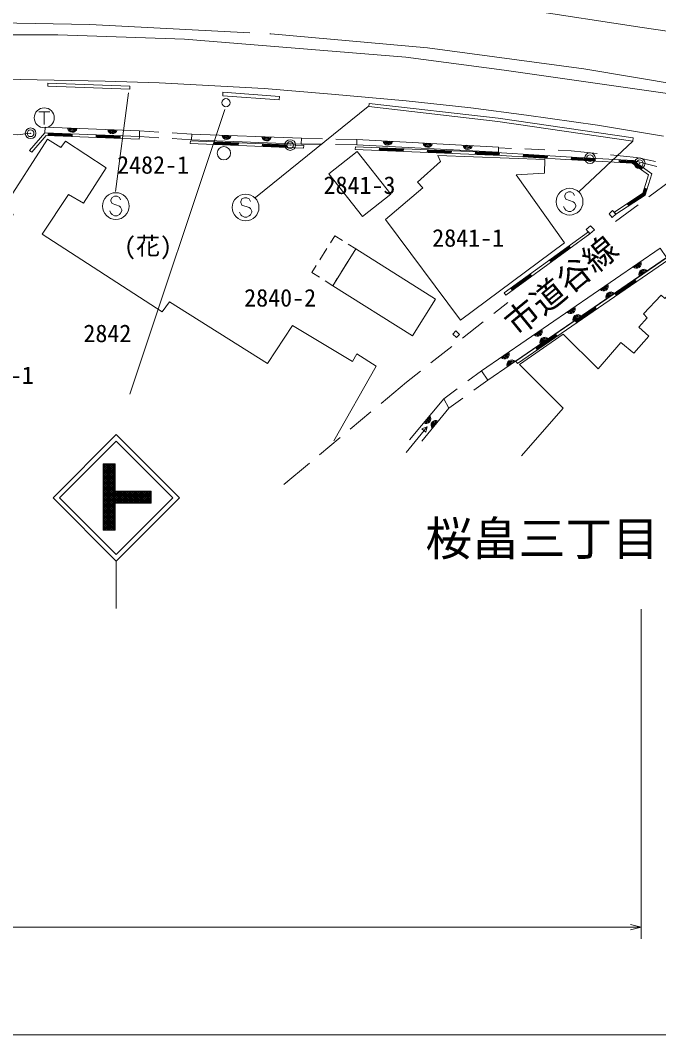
# Model space of a CAD drawing. Units: millimetres, scale not verified. Extents: x 40000 to 680000, y 20000 to 380000.
# Drawn here: x 416758 to 464602, y 205000 to 280981 of the extents above; entities that cross this region are included whole.
import ezdxf
from ezdxf.enums import TextEntityAlignment as Align

# ---------------------------------------------------------------- set-up
doc = ezdxf.new("R2010")
doc.units = ezdxf.units.MM
doc.header["$LTSCALE"] = 1000
doc.header["$PDMODE"] = 32
doc.header["$PDSIZE"] = 500
doc.linetypes.add('CHAIN', pattern=[18.5, 12, -1.5, 3.5, -1.5])
for name, color, linetype, lineweight in [('M-BGD', 7, 'Continuous', 13), ('M-BGD-EXST', 7, 'Continuous', 13), ('M-BMK', 2, 'CHAIN', 13), ('M-BMK-OTRS', 5, 'Continuous', 13), ('M-BMK-ROW', 30, 'Continuous', 13), ('M-STR-HTXT', 7, 'Continuous', 13), ('M-STR-STRC', 7, 'Continuous', 13), ('M-TTL-BAND', 7, 'Continuous', 13)]:
    doc.layers.add(name, color=color, linetype=linetype, lineweight=lineweight)
doc.layers.add('M-BMK-HTXT', color=7, linetype='Continuous')
doc.styles.add('ＭＳ ゴシック', font='')
doc.styles.get('ＭＳ ゴシック').set_extended_font_data('MS Gothic')

msp = doc.modelspace()

# ---------------------------------------------------------------- linework, layer by layer
at = {"layer": 'M-BGD'}
for p, q in [((442915, 274760), (442886, 274514)), ((418620, 272964), (425697, 272702)), ((417461, 271234), (418605, 272548)), ((417612, 271103), (418693, 272344)), ((418605, 272548), (425681, 272285)), ((418693, 272344), (425674, 272085)), ((418854, 272538), (418847, 272339)), ((418848, 272379), (420647, 272312)), ((418850, 272419), (420648, 272352)), ((418851, 272459), (420650, 272392)), ((418853, 272498), (420651, 272432)), ((420645, 272272), (420653, 272472)), ((422452, 272405), (422444, 272205)), ((422446, 272245), (424244, 272178)), ((422447, 272285), (424246, 272218)), ((422449, 272325), (424247, 272258)), ((422450, 272365), (424249, 272298)), ((424243, 272138), (424250, 272338)), ((425681, 272285), (425674, 272085)), ((425681, 272285), (427136, 272186)), ((425697, 272702), (427152, 272608)), ((428134, 272118), (429589, 272019)), ((428150, 272544), (429605, 272451)), ((429605, 272451), (437825, 272142)), ((437825, 272142), (439408, 272106)), ((440407, 272084), (441990, 272048)), ((441990, 272048), (452607, 271487)), ((429507, 271959), (429499, 271759)), ((429499, 271759), (437986, 271393)), ((429507, 271959), (437995, 271592)), ((431306, 271881), (431297, 271681)), ((431299, 271721), (433097, 271644)), ((431300, 271761), (433099, 271684)), ((431302, 271801), (433100, 271724)), ((431304, 271841), (433102, 271763)), ((433095, 271604), (433104, 271803)), ((434902, 271726), (434894, 271526)), ((434895, 271566), (436694, 271488)), ((434897, 271606), (436695, 271528)), ((434899, 271646), (436697, 271568)), ((434900, 271686), (436699, 271608)), ((436692, 271448), (436701, 271648)), ((437809, 271710), (439389, 271693)), ((437995, 271592), (437986, 271393)), ((440389, 271682), (441970, 271665)), ((441869, 271502), (441861, 271302)), ((441861, 271302), (452801, 270862)), ((441869, 271502), (452812, 271062)), ((443668, 271430), (443660, 271230)), ((443661, 271270), (445460, 271198)), ((443663, 271310), (445461, 271238)), ((443664, 271350), (445463, 271278)), ((443666, 271390), (445464, 271318)), ((445458, 271158), (445466, 271358)), ((447265, 271285), (447257, 271085)), ((453578, 271387), (452604, 271428)), ((456076, 271284), (454577, 271346)), ((417461, 271234), (417612, 271103)), ((447258, 271125), (449057, 271053)), ((447260, 271165), (449058, 271093)), ((447261, 271205), (449060, 271133)), ((447263, 271245), (449062, 271173)), ((449055, 271013), (449063, 271213)), ((450862, 271140), (450854, 270941)), ((450855, 270981), (452654, 270908)), ((450857, 271020), (452655, 270948)), ((450859, 271060), (452657, 270988)), ((450860, 271100), (452659, 271028)), ((452652, 270868), (452660, 271068)), ((452801, 270862), (457647, 270543)), ((452812, 271062), (457659, 270743)), ((454462, 270953), (454449, 270754)), ((454451, 270794), (456247, 270675)), ((454454, 270834), (456250, 270715)), ((454456, 270873), (456253, 270755)), ((454459, 270913), (456255, 270795)), ((456245, 270635), (456258, 270835)), ((458049, 271203), (457075, 271243)), ((457647, 270543), (462617, 270271)), ((457659, 270743), (462686, 270468)), ((458054, 270721), (458043, 270521)), ((458045, 270561), (459843, 270463)), ((458048, 270601), (459845, 270503)), ((459993, 271006), (458049, 271203)), ((458050, 270641), (459847, 270543)), ((458052, 270681), (459849, 270583)), ((459841, 270423), (459851, 270623)), ((462931, 270709), (460988, 270905)), ((461649, 270525), (461638, 270325)), ((464357, 270403), (462931, 270709)), ((462631, 270311), (461640, 270365)), ((461642, 270405), (462644, 270350)), ((462658, 270389), (461644, 270445)), ((461647, 270485), (462672, 270429)), ((462617, 270271), (463839, 269394)), ((462631, 270311), (463306, 269826)), ((463329, 269858), (462644, 270350)), ((462658, 270389), (463353, 269891)), ((463376, 269923), (462672, 270429)), ((462686, 270468), (464073, 269472)), ((462686, 270468), (464470, 270039)), ((463399, 269956), (463283, 269793)), ((463839, 269394), (463405, 268022)), ((464073, 269472), (463574, 267895)), ((463439, 267997), (463567, 268401)), ((463605, 268389), (463473, 267971)), ((463507, 267946), (463643, 268377)), ((463719, 268353), (463529, 268413)), ((463681, 268365), (463540, 267920)), ((465472, 268962), (463868, 267767)), ((423645, 267705), (423554, 267523)), ((423554, 267523), (423554, 267432)), ((423827, 267796), (423645, 267705)), ((424009, 267796), (423827, 267796)), ((424190, 267705), (424009, 267796)), ((424281, 267523), (424190, 267705)), ((433372, 267600), (433281, 267418)), ((433554, 267690), (433372, 267600)), ((433735, 267690), (433554, 267690)), ((433917, 267600), (433735, 267690)), ((434008, 267418), (433917, 267600)), ((457652, 268031), (457561, 267850)), ((457561, 267850), (457561, 267759)), ((457561, 267759), (457652, 267577)), ((457834, 268122), (457652, 268031)), ((457652, 267577), (458198, 267395)), ((458016, 268122), (457834, 268122)), ((458198, 268031), (458016, 268122)), ((458289, 267850), (458198, 268031)), ((463405, 268022), (461283, 266622)), ((463574, 267895), (461393, 266455)), ((463439, 267997), (462267, 267223)), ((462289, 267190), (463473, 267971)), ((463507, 267946), (462311, 267157)), ((462333, 267123), (463540, 267920)), ((423554, 266523), (423463, 266705)), ((423554, 267432), (423645, 267250)), ((423645, 267250), (424190, 267068)), ((424190, 267068), (424281, 266977)), ((424281, 266977), (424372, 266796)), ((424372, 266705), (424281, 266523)), ((424372, 266796), (424372, 266705)), ((433281, 267418), (433281, 267327)), ((433281, 267327), (433372, 267145)), ((433372, 267145), (433917, 266963)), ((433917, 266963), (434008, 266872)), ((434008, 266872), (434099, 266690)), ((457561, 266850), (457470, 267031)), ((457652, 266759), (457561, 266850)), ((457834, 266668), (457652, 266759)), ((458198, 266759), (458016, 266668)), ((458198, 267395), (458289, 267304)), ((458289, 266850), (458198, 266759)), ((458289, 267304), (458379, 267122)), ((458379, 267031), (458289, 266850)), ((458379, 267122), (458379, 267031)), ((463066, 267169), (461366, 265901)), ((462355, 267090), (462245, 267257)), ((423645, 266432), (423554, 266523)), ((423827, 266341), (423645, 266432)), ((424009, 266341), (423827, 266341)), ((424190, 266432), (424009, 266341)), ((424281, 266523), (424190, 266432)), ((433281, 266418), (433190, 266600)), ((433372, 266327), (433281, 266418)), ((433554, 266236), (433372, 266327)), ((433735, 266236), (433554, 266236)), ((433917, 266327), (433735, 266236)), ((434008, 266418), (433917, 266327)), ((434099, 266600), (434008, 266418)), ((434099, 266690), (434099, 266600)), ((458016, 266668), (457834, 266668)), ((461393, 266455), (461283, 266622)), ((440007, 264316), (440341, 264847)), ((440341, 264847), (440915, 264485)), ((459333, 265149), (453031, 260564)), ((459451, 264988), (453148, 260403)), ((459451, 264988), (459333, 265149)), ((439208, 263047), (439740, 263893)), ((441338, 264219), (441912, 263857)), ((441912, 263857), (441578, 263327)), ((457901, 264058), (456446, 262999)), ((457925, 264026), (456469, 262967)), ((457948, 263994), (456493, 262935)), ((457972, 263961), (456516, 262902)), ((457995, 263929), (457878, 264091)), ((441312, 262904), (440779, 262057)), ((453899, 255443), (465236, 263221)), ((454012, 255278), (465349, 263056)), ((456422, 263032), (456540, 262870)), ((438607, 262093), (438941, 262623)), ((439181, 261731), (438607, 262093)), ((440179, 261103), (439604, 261465)), ((440513, 261634), (440179, 261103)), ((454990, 261940), (453534, 260882)), ((455014, 261908), (453558, 260849)), ((455037, 261876), (453581, 260817)), ((455061, 261843), (453605, 260785)), ((455084, 261811), (454966, 261973)), ((461343, 260501), (462827, 261519)), ((461365, 260468), (462849, 261486)), ((461388, 260435), (462872, 261453)), ((461410, 260402), (462895, 261420)), ((462917, 261387), (462804, 261552)), ((453511, 260914), (453629, 260752)), ((453148, 260403), (453031, 260564)), ((461320, 260534), (461433, 260369)), ((453287, 259833), (452245, 259016)), ((458374, 258464), (459858, 259483)), ((458397, 258431), (459881, 259450)), ((458419, 258398), (459904, 259417)), ((458442, 258365), (459926, 259384)), ((459949, 259351), (459836, 259516)), ((451458, 258399), (449885, 257164)), ((458351, 258497), (458465, 258332)), ((455405, 256428), (456890, 257446)), ((455428, 256395), (456912, 257413)), ((455451, 256362), (456935, 257380)), ((455473, 256329), (456958, 257347)), ((456980, 257314), (456867, 257479)), ((449098, 256546), (447525, 255312)), ((455383, 256461), (455496, 256296)), ((453899, 255443), (454012, 255278)), ((446738, 254694), (445697, 253877)), ((450308, 253976), (451325, 254728)), ((445697, 253877), (443793, 252286)), ((450742, 253271), (451803, 254032)), ((448487, 252628), (449504, 253381)), ((448868, 251928), (449929, 252688)), ((443026, 251645), (441491, 250362)), ((445665, 248601), (447238, 250543)), ((446857, 250370), (447238, 250543)), ((447148, 250134), (446857, 250370)), ((447238, 250543), (447148, 250134)), ((440724, 249721), (439190, 248438)), ((438422, 247797), (436519, 246206)), ((436519, 246206), (436783, 246426))]:
    msp.add_line(p, q, dxfattribs=at)
for points in [[(418823, 276269), (424972, 276054), (424964, 275824), (418815, 276038)], [(431944, 275589), (436190, 275270), (436171, 275011), (431925, 275331)], [(441996, 271147), (444519, 267964), (442411, 266292), (439887, 269475)], [(448038, 270855), (456072, 270556), (456042, 269526), (453930, 269413), (457548, 264304), (449738, 258510), (444129, 266065), (446933, 268429), (446516, 268846), (448247, 270407)], [(461146, 266723), (461393, 266455), (461125, 266208), (460878, 266476)], [(459498, 265597), (459779, 265274), (459451, 264988), (459169, 265310)], [(441912, 263857), (447876, 260103), (446143, 257349), (440179, 261103)], [(451325, 254728), (464713, 263921), (465191, 263225), (451803, 254032)], [(449397, 257712), (449177, 257479), (449450, 257222), (449669, 257455)]]:
    msp.add_lwpolyline(points, close=True, dxfattribs=at)
for points in [[(442886, 274514), (452549, 273397), (462660, 271925)], [(442915, 274760), (452581, 273643), (462683, 272172), (462660, 271925)], [(386895, 273912), (389578, 273704), (410995, 272655), (416572, 272402), (417533, 272515)], [(425697, 272702), (425681, 272285), (418605, 272548), (418620, 272964)], [(409378, 251793), (414487, 261520), (413498, 262231), (416225, 266433), (415530, 266974), (418788, 272068), (419798, 271460), (420138, 271923), (423197, 269935), (421487, 267278), (420364, 267937), (418409, 264956), (427394, 259147), (427953, 259900), (435275, 255266), (437160, 258119), (441650, 255414), (441969, 256001), (443432, 255064), (440265, 249479)], [(437825, 272142), (437809, 271710), (429589, 272019), (429605, 272451)], [(452607, 271487), (452587, 271103), (441970, 271665), (441990, 272048)], [(454319, 248352), (457433, 251933), (454175, 255209), (457433, 257464), (460069, 254880), (461772, 256848), (462725, 256039), (463851, 257313), (463102, 257987), (463741, 258701), (463462, 258995), (464786, 260400), (465069, 260154), (465595, 260663), (468619, 257987), (467151, 256322), (472865, 251412), (468542, 246138)], [(445933, 249569), (448487, 252628), (448868, 251928), (446839, 249445)]]:
    msp.add_lwpolyline(points, dxfattribs=at)
for centre, radius in [((432173, 274807), 305), ((432017, 271027), 500), ((457925, 267395), 1000), ((423918, 267068), 1000), ((433645, 266963), 1000)]:
    msp.add_circle(centre, radius, dxfattribs=at)
for centre, radius, start, end in [((420661, 272943), 354, 186.67169, 349.07687), ((420661, 272943), 283, 188.89573, 346.85283), ((420661, 272943), 212, 192.64205, 343.1065), ((420661, 272943), 142, 200.35378, 335.39477), ((420661, 272943), 100, 210.67144, 325.07711), ((423659, 272831), 354, 186.67169, 349.07687), ((423659, 272831), 283, 188.89573, 346.85283), ((423659, 272831), 212, 192.64205, 343.1065), ((423659, 272831), 142, 200.35378, 335.39477), ((423659, 272831), 100, 210.67144, 325.07711), ((432218, 272407), 354, 186.64445, 349.04963), ((432218, 272407), 283, 188.86849, 346.82559), ((432218, 272407), 212, 192.61481, 343.07926), ((432218, 272407), 142, 200.32654, 335.36753), ((432218, 272407), 100, 210.64421, 325.04987), ((435216, 272294), 354, 186.64445, 349.04963), ((435216, 272294), 283, 188.86849, 346.82559), ((435216, 272294), 212, 192.61481, 343.07926), ((435216, 272294), 142, 200.32654, 335.36753), ((435216, 272294), 100, 210.64421, 325.04987), ((444306, 271980), 354, 185.77077, 348.17594), ((444306, 271980), 283, 187.9948, 345.9519), ((444306, 271980), 212, 191.74113, 342.20558), ((444306, 271980), 142, 199.45286, 334.49385), ((444306, 271980), 100, 209.77052, 324.17619), ((447301, 271822), 354, 185.77077, 348.17594), ((447301, 271822), 283, 187.9948, 345.9519), ((447301, 271822), 212, 191.74113, 342.20558), ((447301, 271822), 142, 199.45286, 334.49385), ((447301, 271822), 100, 209.77052, 324.17619), ((450297, 271663), 354, 185.77077, 348.17594), ((450297, 271663), 283, 187.9948, 345.9519), ((450297, 271663), 212, 191.74113, 342.20558), ((450297, 271663), 142, 199.45286, 334.49385), ((450297, 271663), 100, 209.77052, 324.17619), ((462934, 262766), 354, 223.27365, 25.67883), ((462934, 262766), 283, 225.49769, 23.45479), ((462934, 262766), 212, 229.24401, 19.70846), ((462934, 262766), 142, 236.95574, 11.99673), ((462934, 262766), 100, 247.27341, 1.67907), ((463474, 261980), 354, 43.27365, 205.67883), ((463474, 261980), 283, 45.49769, 203.45479), ((463474, 261980), 212, 49.24401, 199.70846), ((463474, 261980), 142, 56.95574, 191.99673), ((463474, 261980), 100, 67.27341, 181.67907), ((460461, 261068), 354, 223.27365, 25.67883), ((460461, 261068), 283, 225.49769, 23.45479), ((460461, 261068), 212, 229.24401, 19.70846), ((460461, 261068), 142, 236.95574, 11.99673), ((460461, 261068), 100, 247.27341, 1.67907), ((461001, 260282), 354, 43.27365, 205.67883), ((461001, 260282), 283, 45.49769, 203.45479), ((461001, 260282), 212, 49.24401, 199.70846), ((461001, 260282), 142, 56.95574, 191.99673), ((461001, 260282), 100, 67.27341, 181.67907), ((457988, 259369), 354, 223.27365, 25.67883), ((457988, 259369), 283, 225.49769, 23.45479), ((457988, 259369), 212, 229.24401, 19.70846), ((457988, 259369), 142, 236.95574, 11.99673), ((457988, 259369), 100, 247.27341, 1.67907), ((458527, 258584), 354, 43.27365, 205.67883), ((458527, 258584), 283, 45.49769, 203.45479), ((458527, 258584), 212, 49.24401, 199.70846), ((458527, 258584), 142, 56.95574, 191.99673), ((458527, 258584), 100, 67.27341, 181.67907), ((455515, 257671), 354, 223.27365, 25.67883), ((455515, 257671), 283, 225.49769, 23.45479), ((455515, 257671), 212, 229.24401, 19.70846), ((455515, 257671), 142, 236.95574, 11.99673), ((455515, 257671), 100, 247.27341, 1.67907), ((456054, 256886), 354, 43.27365, 205.67883), ((456054, 256886), 283, 45.49769, 203.45479), ((456054, 256886), 212, 49.24401, 199.70846), ((456054, 256886), 142, 56.95574, 191.99673), ((456054, 256886), 100, 67.27341, 181.67907), ((453042, 255973), 354, 223.27365, 25.67883), ((453042, 255973), 283, 225.49769, 23.45479), ((453042, 255973), 212, 229.24401, 19.70846), ((453042, 255973), 142, 236.95574, 11.99673), ((453042, 255973), 100, 247.27341, 1.67907), ((453581, 255187), 354, 43.27365, 205.67883), ((453581, 255187), 283, 45.49769, 203.45479), ((453581, 255187), 212, 49.24401, 199.70846), ((453581, 255187), 142, 56.95574, 191.99673), ((453581, 255187), 100, 67.27341, 181.67907), ((447168, 251133), 354, 238.93496, 41.34014), ((447168, 251133), 283, 241.159, 39.1161), ((447168, 251133), 212, 244.90533, 35.36977), ((447168, 251133), 142, 252.61706, 27.65804), ((447168, 251133), 100, 262.93472, 17.34038), ((447896, 250652), 354, 59.53391, 221.93908), ((447896, 250652), 283, 61.75795, 219.71505), ((447896, 250652), 212, 65.50427, 215.96872), ((447896, 250652), 142, 73.216, 208.25699), ((447896, 250652), 100, 83.53366, 197.93933)]:
    msp.add_arc(centre, radius, start, end, dxfattribs=at)
at = {"layer": 'M-BGD-EXST'}
for p, q in [((418146, 274125), (418971, 274125)), ((418558, 274125), (418558, 273188))]:
    msp.add_line(p, q, dxfattribs=at)
msp.add_circle((418558, 273675), 750, dxfattribs=at)
at = {"layer": 'M-BMK'}
msp.add_lwpolyline([(68268, 274138), (168381, 272860), (203217, 273151), (232157, 273752), (268212, 274912), (294116, 275960), (368384, 279238), (393853, 280327), (404309, 280679), (412466, 280823), (421969, 280663), (435529, 279970), (447275, 278909), (459001, 277338), (468168, 275817), (484795, 272156), (497183, 268846), (513478, 263683), (538927, 255638), (563983, 247704)], dxfattribs=at)
at = {"layer": 'M-BMK-OTRS'}
for points in [[(386957, 283607), (394050, 283863), (405132, 284343), (408990, 284375), (413361, 284391), (419614, 284439), (425378, 284311), (433376, 283879), (442030, 283223), (446257, 282806), (454543, 281798), (463357, 280437), (467104, 279892), (476494, 278035)], [(464968, 272307), (460004, 273118), (454694, 273887), (450515, 274421), (445679, 274954), (440070, 275456), (435026, 275883), (427176, 276289), (423119, 276427), (416751, 276539), (411478, 276529), (405836, 276454), (399924, 276366), (392095, 276174), (387591, 275910), (383364, 275814), (378681, 275597)]]:
    msp.add_lwpolyline(points, dxfattribs=at)
at = {"layer": 'M-BMK-ROW'}
for centre in [(417533, 272515), (436989, 271636), (459452, 270654), (463176, 270268)]:
    msp.add_circle(centre, 400, dxfattribs=at)
for p in [(417533, 272515), (436989, 271636), (459452, 270654), (463176, 270268)]:
    msp.add_point(p, dxfattribs=at)
at = {"layer": 'M-STR-HTXT'}
for p, q in [((423888, 268161), (424859, 275540)), ((432079, 274308), (424978, 252984)), ((442816, 274517), (434373, 267709)), ((458639, 268170), (462660, 271925)), ((463289, 236876), (463289, 212181)), ((463289, 213047), (293979, 213047)), ((463289, 213047), (462489, 213247)), ((463289, 213047), (462489, 212847))]:
    msp.add_line(p, q, dxfattribs=at)
at = {"layer": 'M-STR-STRC'}
for p, q in [((423951, 249949), (419214, 245211)), ((423951, 249454), (419709, 245211)), ((428689, 245211), (423951, 249949)), ((428194, 245211), (423951, 249454)), ((423869, 247749), (422969, 247749)), ((422969, 247749), (422969, 242784)), ((422969, 247634), (423085, 247749)), ((422969, 247492), (423226, 247749)), ((422969, 247351), (423368, 247749)), ((422969, 247209), (423509, 247749)), ((422969, 247068), (423651, 247749)), ((422969, 246927), (423792, 247749)), ((423869, 246802), (422969, 247702)), ((423869, 246944), (423064, 247749)), ((423869, 247085), (423205, 247749)), ((423869, 247227), (423347, 247749)), ((423869, 247368), (423488, 247749)), ((423869, 247510), (423630, 247749)), ((423869, 247651), (423771, 247749)), ((423869, 247749), (423869, 245717)), ((422969, 246785), (423869, 247685)), ((423869, 246661), (422969, 247561)), ((422969, 246644), (423869, 247544)), ((423869, 246520), (422969, 247420)), ((422969, 246502), (423869, 247402)), ((423869, 246378), (422969, 247278)), ((422969, 246361), (423869, 247261)), ((423869, 246237), (422969, 247137)), ((422969, 246220), (423869, 247120)), ((423869, 246095), (422969, 246995)), ((422969, 246078), (423869, 246978)), ((423869, 245954), (422969, 246854)), ((422969, 245937), (423869, 246837)), ((423869, 245813), (422969, 246713)), ((422969, 245795), (423869, 246695)), ((424724, 244817), (422969, 246571)), ((422969, 245654), (423869, 246554)), ((424582, 244817), (422969, 246430)), ((422969, 245512), (423869, 246412)), ((424441, 244817), (422969, 246288)), ((422969, 245371), (423869, 246271)), ((424299, 244817), (422969, 246147)), ((422969, 245230), (423869, 246130)), ((424158, 244817), (422969, 246005)), ((422969, 245088), (423869, 245988)), ((424017, 244817), (422969, 245864)), ((422969, 244947), (423869, 245847)), ((423875, 244817), (422969, 245723)), ((422969, 244805), (423881, 245717)), ((422969, 244664), (424022, 245717)), ((422969, 244522), (424164, 245717)), ((422969, 244381), (424305, 245717)), ((422969, 244240), (424446, 245717)), ((422969, 244098), (424588, 245717)), ((422969, 243957), (424729, 245717)), ((423869, 244681), (422969, 245581)), ((423869, 244540), (422969, 245440)), ((423869, 245717), (426562, 245717)), ((424865, 244817), (423965, 245717)), ((423971, 244817), (424871, 245717)), ((425007, 244817), (424107, 245717)), ((424112, 244817), (425012, 245717)), ((425148, 244817), (424248, 245717)), ((424254, 244817), (425154, 245717)), ((425289, 244817), (424389, 245717)), ((424395, 244817), (425295, 245717)), ((425431, 244817), (424531, 245717)), ((424536, 244817), (425436, 245717)), ((425572, 244817), (424672, 245717)), ((424678, 244817), (425578, 245717)), ((425714, 244817), (424814, 245717)), ((424819, 244817), (425719, 245717)), ((425855, 244817), (424955, 245717)), ((424961, 244817), (425861, 245717)), ((425996, 244817), (425096, 245717)), ((425102, 244817), (426002, 245717)), ((426138, 244817), (425238, 245717)), ((425243, 244817), (426143, 245717)), ((426279, 244817), (425379, 245717)), ((425385, 244817), (426285, 245717)), ((426421, 244817), (425521, 245717)), ((425526, 244817), (426426, 245717)), ((426562, 244817), (425662, 245717)), ((425668, 244817), (426562, 245711)), ((426562, 244958), (425804, 245717)), ((425809, 244817), (426562, 245570)), ((426562, 245100), (425945, 245717)), ((425951, 244817), (426562, 245428)), ((426562, 245241), (426086, 245717)), ((426562, 245382), (426228, 245717)), ((426562, 245524), (426369, 245717)), ((426562, 245665), (426511, 245717)), ((426562, 245717), (426562, 244817)), ((423951, 240473), (419214, 245211)), ((423951, 240968), (419709, 245211)), ((423869, 244398), (422969, 245298)), ((423869, 244257), (422969, 245157)), ((423869, 244115), (422969, 245015)), ((423869, 243974), (422969, 244874)), ((423869, 243833), (422969, 244733)), ((422969, 243815), (423869, 244715)), ((423869, 244817), (423869, 242784)), ((426562, 244817), (423869, 244817)), ((428689, 245211), (423951, 240473)), ((428194, 245211), (423951, 240968)), ((426092, 244817), (426562, 245287)), ((426233, 244817), (426562, 245145)), ((426375, 244817), (426562, 245004)), ((426516, 244817), (426562, 244863)), ((423869, 243691), (422969, 244591)), ((422969, 243674), (423869, 244574)), ((423869, 243550), (422969, 244450)), ((422969, 243533), (423869, 244433)), ((423869, 243408), (422969, 244308)), ((422969, 243391), (423869, 244291)), ((423869, 243267), (422969, 244167)), ((422969, 243250), (423869, 244150)), ((423869, 243126), (422969, 244026)), ((422969, 243108), (423869, 244008)), ((423869, 242984), (422969, 243884)), ((422969, 242967), (423869, 243867)), ((423869, 242843), (422969, 243743)), ((422969, 242825), (423869, 243725)), ((423786, 242784), (422969, 243601)), ((423645, 242784), (422969, 243460)), ((423504, 242784), (422969, 243318)), ((423362, 242784), (422969, 243177)), ((423069, 242784), (423869, 243584)), ((423211, 242784), (423869, 243443)), ((423352, 242784), (423869, 243301)), ((423494, 242784), (423869, 243160)), ((423221, 242784), (422969, 243036)), ((423079, 242784), (422969, 242894)), ((423869, 242784), (422969, 242784)), ((423635, 242784), (423869, 243018)), ((423777, 242784), (423869, 242877)), ((423951, 240473), (423951, 236918))]:
    msp.add_line(p, q, dxfattribs=at)
msp.add_lwpolyline([(279403, 276309), (297986, 276723), (310439, 277060), (328366, 277472), (365759, 278439), (377828, 278943), (394345, 279520), (403820, 279880), (419581, 279880), (429056, 279556), (445646, 278223), (453031, 277250), (466306, 275341), (474592, 273864), (484858, 271534), (496851, 268532), (507445, 265594), (538371, 255331), (554215, 250244), (563800, 247129)], dxfattribs=at)
msp.add_lwpolyline([(426562, 244817), (426562, 245717), (423869, 245717), (423869, 247749), (422969, 247749), (422969, 242784), (423869, 242784), (423869, 244817)], close=True, dxfattribs=at)
at = {"layer": 'M-TTL-BAND'}
msp.add_line((40000, 205000), (579000, 205000), dxfattribs=at)

# ---------------------------------------------------------------- texts
at = {"layer": 'M-BGD', "style": 'ＭＳ ゴシック'}
msp.add_text('(花)', height=1320, dxfattribs=at).set_placement((426330, 264081), align=Align.MIDDLE_CENTER)
at = {"layer": 'M-BMK-HTXT', "style": 'ＭＳ ゴシック'}
for s, p in [('2482-1', (426710, 269096)), ('2841-3', (442179, 267577)), ('2841-1', (450323, 263628)), ('2840-2', (436232, 259141)), ('2842', (423286, 256478)), ('2840-1', (415072, 253346))]:
    msp.add_text(s, height=1320, dxfattribs=at).set_placement(p, align=Align.BOTTOM_CENTER)
msp.add_text('市道谷線', height=1833, rotation=39.207, dxfattribs=at).set_placement((458216, 259975), align=Align.BOTTOM_CENTER)
msp.add_text('桜畠三丁目', height=2566, dxfattribs=at).set_placement((455861, 242167), align=Align.MIDDLE_CENTER)

doc.saveas('drawing.dxf')
